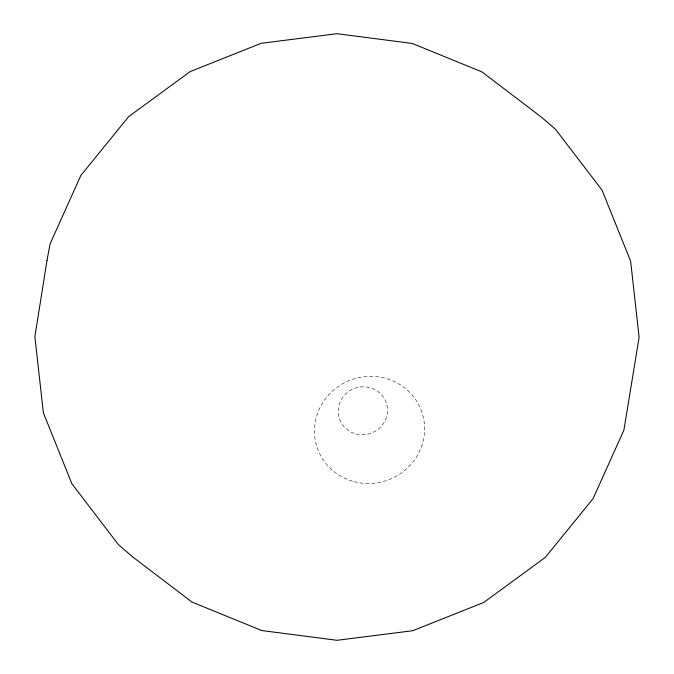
<?xml version="1.0" encoding="UTF-8"?>
<svg xmlns="http://www.w3.org/2000/svg" width="674" height="674" viewBox="0 0 674 674"><rect width="100%" height="100%" fill="white"/><g stroke="black" fill="none" stroke-linecap="round" stroke-linejoin="round"><path stroke-width="0.51" stroke-dasharray="3.37 2.53" d="M354.069 481.649A55.268 53.364 -19.3 0 0 423.045 416.111A55.268 53.364 -19.3 0 0 331.507 391.99A55.268 53.364 -19.3 0 0 354.069 481.649M355.906 433.938A24.744 23.893 -19.3 0 0 386.792 404.594A24.744 23.893 -19.3 0 0 345.813 393.793A24.744 23.893 -19.3 0 0 355.906 433.938"/><path stroke-width="1.01" d="M46.978 260.585L34.88 336.671L43.372 412.783L71.874 483.73L118.447 544.668L132.652 556.901L192.023 602.093L261.739 630.544L337.042 640.3L412.8 630.704L483.848 602.404L545.359 557.339L593.128 498.575L623.905 430.113L639.12 337.329L630.628 261.217L602.126 190.27L555.553 129.332L541.348 117.099L481.977 71.907L412.261 43.456L336.958 33.7L261.2 43.296L190.152 71.596L128.641 116.661L80.872 175.425L50.095 243.887L46.978 260.585"/></g></svg>
